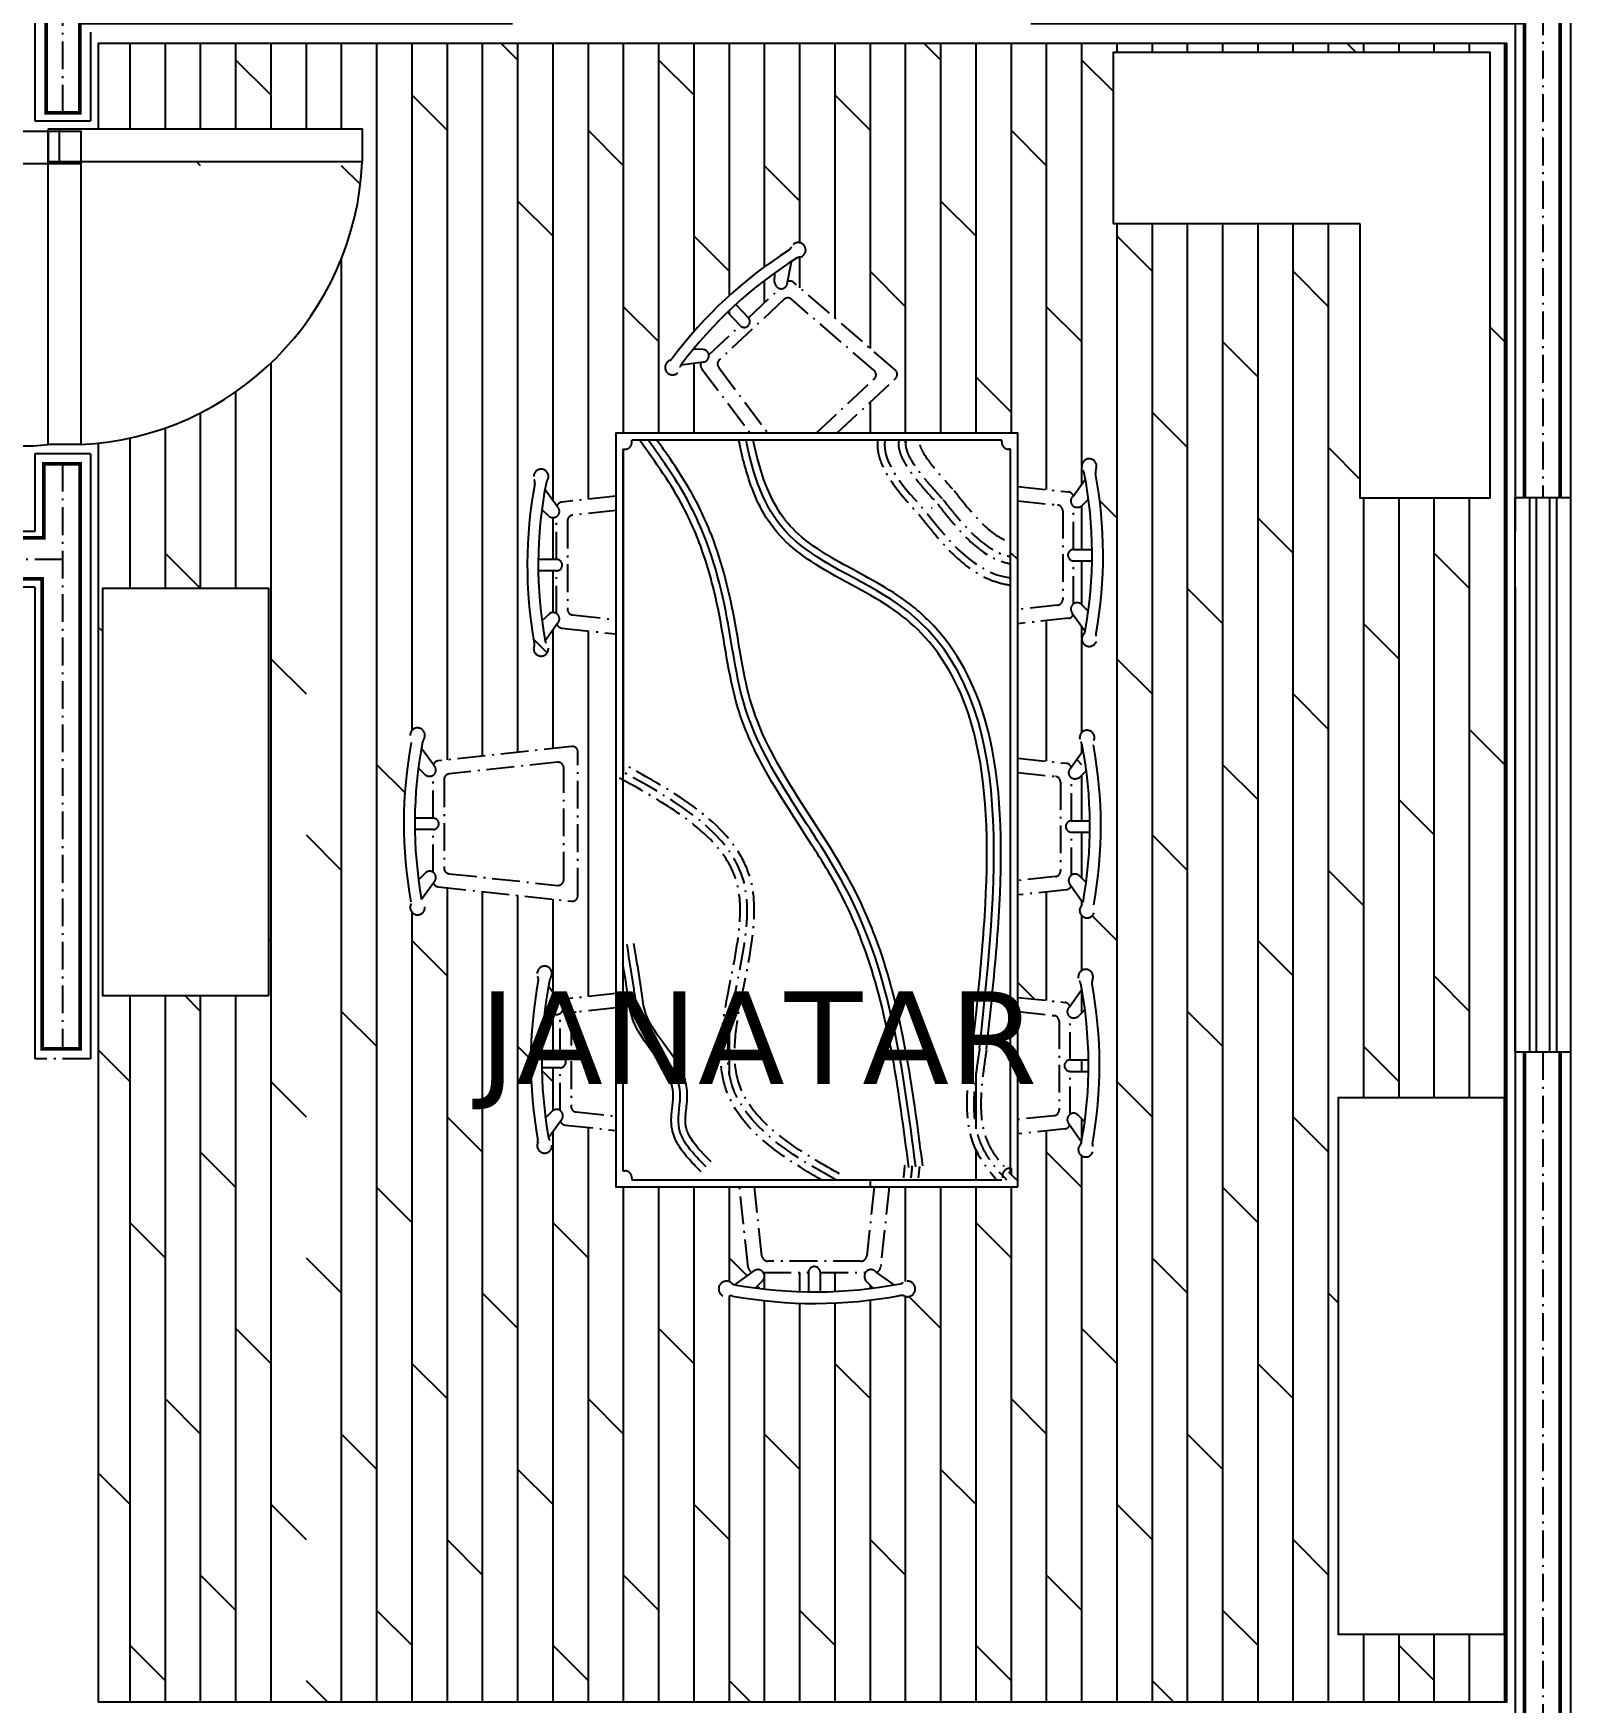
# Model space of a CAD drawing. Extents: x 542 to 1148, y 253 to 753.
# Drawn here: x 1032.5 to 1115.5, y 544.7 to 634.9 of the extents above; entities that cross this region are included whole.
import ezdxf

# ---------------------------------------------------------------- set-up
doc = ezdxf.new("R2010")
doc.units = 0
doc.header["$LTSCALE"] = 0.125
doc.linetypes.add('ACAD_ISO10W100', pattern=[18.5, 12, -3, 0.5, -3])
doc.layers.get('0').update_dxf_attribs({"linetype": 'CONTINUOUS'})
doc.layers.add('EJES', color=2, linetype='CONTINUOUS')
doc.styles.add('TIT3', font='verdana.ttf', dxfattribs={"height": 1})

msp = doc.modelspace()

# ---------------------------------------------------------------- linework, layer by layer
at = {"linetype": 'Continuous'}
for p, q in [((1115.54, 753), (1115.54, 431.609)), ((1112.54, 750), (1112.54, 608)), ((1032.54, 680), (1032.54, 630.203)), ((1035.54, 635), (1035.54, 630.203)), ((1037.69, 629.769), (1037.69, 634.398)), ((1039.595, 629.769), (1039.595, 634.398)), ((1041.5, 629.769), (1041.5, 634.398)), ((1043.405, 629.769), (1043.405, 634.398)), ((1045.31, 629.769), (1045.31, 634.398)), ((1047.215, 629.769), (1047.215, 634.398)), ((1049.12, 629.769), (1049.12, 634.398)), ((1051.025, 544.728), (1051.025, 634.398)), ((1052.93, 597.257), (1052.93, 634.398)), ((1054.835, 595.659), (1054.835, 634.398)), ((1056.74, 595.864), (1056.74, 634.398)), ((1058.646, 633.495), (1057.743, 634.398)), ((1058.645, 596.07), (1058.645, 634.398)), ((1060.55, 609.661), (1060.55, 634.398)), ((1062.455, 609.749), (1062.455, 634.398)), ((1064.36, 613.323), (1064.36, 634.398)), ((1066.265, 613.323), (1066.265, 634.398)), ((1068.17, 618.83), (1068.17, 634.398)), ((1070.075, 620.768), (1070.075, 634.398)), ((1071.98, 622.323), (1071.98, 634.398)), ((1073.885, 623.621), (1073.885, 634.398)), ((1075.79, 619.543), (1075.79, 634.398)), ((1077.695, 617.9), (1077.695, 634.398)), ((1079.6, 613.323), (1079.6, 634.398)), ((1081.506, 633.495), (1080.603, 634.398)), ((1081.505, 613.323), (1081.505, 634.398)), ((1083.41, 613.323), (1083.41, 634.398)), ((1085.315, 613.323), (1085.315, 634.398)), ((1087.22, 610.274), (1087.22, 634.398)), ((1089.125, 611.564), (1089.125, 634.398)), ((1091.03, 633.923), (1091.03, 634.398)), ((1092.935, 633.923), (1092.935, 634.398)), ((1094.84, 633.923), (1094.84, 634.398)), ((1096.745, 633.923), (1096.745, 634.398)), ((1098.65, 633.923), (1098.65, 634.398)), ((1100.555, 633.923), (1100.555, 634.398)), ((1102.46, 633.923), (1102.46, 634.398)), ((1103.938, 633.923), (1103.463, 634.398)), ((1104.365, 633.923), (1104.365, 634.398)), ((1106.27, 633.923), (1106.27, 634.398)), ((1108.175, 633.923), (1108.175, 634.398)), ((1110.08, 633.923), (1110.08, 634.398)), ((1111.985, 544.728), (1111.985, 634.398)), ((1045.311, 631.59), (1043.406, 633.495)), ((1068.171, 631.59), (1066.266, 633.495)), ((1090.832, 631.788), (1089.126, 633.495)), ((1112.099, 633.382), (1111.986, 633.495)), ((1054.836, 629.685), (1052.931, 631.59)), ((1077.696, 629.685), (1075.791, 631.59)), ((1033.88, 627.986), (1033.88, 629.769)), ((1064.361, 627.78), (1062.456, 629.685)), ((1087.221, 627.78), (1085.316, 629.685)), ((1041.501, 627.78), (1041.294, 627.986)), ((1050.132, 626.768), (1049.121, 627.78)), ((1073.886, 625.875), (1071.981, 627.78)), ((1060.551, 623.97), (1058.646, 625.875)), ((1083.411, 623.97), (1081.506, 625.875)), ((1091.03, 544.728), (1091.03, 624.635)), ((1092.935, 544.728), (1092.935, 624.635)), ((1094.84, 544.728), (1094.84, 624.635)), ((1096.745, 544.728), (1096.745, 624.635)), ((1098.65, 544.728), (1098.65, 624.635)), ((1100.555, 544.728), (1100.555, 624.635)), ((1102.46, 544.728), (1102.46, 624.635)), ((1070.076, 622.065), (1068.171, 623.97)), ((1092.936, 622.065), (1091.031, 623.97)), ((1049.12, 544.728), (1049.12, 622.788)), ((1073.885, 621.186), (1073.885, 622.841)), ((1079.601, 620.16), (1077.696, 622.065)), ((1102.461, 620.16), (1100.556, 622.065)), ((1071.98, 620.379), (1071.98, 621.581)), ((1066.266, 618.255), (1064.361, 620.16)), ((1089.126, 618.255), (1087.221, 620.16)), ((1070.075, 619.758), (1070.075, 619.957)), ((1098.651, 616.35), (1096.746, 618.255)), ((1111.986, 618.255), (1111.173, 619.068)), ((1068.17, 617.862), (1068.17, 617.912)), ((1045.31, 544.728), (1045.31, 617.128)), ((1068.17, 613.323), (1068.17, 617.099)), ((1043.405, 604.919), (1043.405, 615.567)), ((1085.316, 614.445), (1083.411, 616.35)), ((1077.695, 613.323), (1077.695, 615.009)), ((1041.5, 604.919), (1041.5, 614.425)), ((1094.841, 612.54), (1092.936, 614.445)), ((1037.69, 604.919), (1037.69, 613.061)), ((1039.595, 604.919), (1039.595, 613.606)), ((1079.6, 612.801), (1079.6, 612.942)), ((1032.54, 612.203), (1032.54, 608)), ((1035.54, 612.203), (1035.54, 579.5)), ((1064.36, 594.986), (1064.36, 612.452)), ((1079.623, 612.518), (1079.601, 612.54)), ((1104.176, 610.825), (1102.461, 612.54)), ((1089.125, 610.57), (1089.125, 611.501)), ((1089.153, 610.608), (1089.126, 610.635)), ((1112.099, 610.522), (1111.986, 610.635)), ((1089.125, 607.037), (1089.125, 609.399)), ((1091.031, 608.73), (1090.096, 609.665)), ((1104.365, 577.379), (1104.365, 609.806)), ((1106.27, 577.379), (1106.27, 609.806)), ((1108.175, 577.379), (1108.175, 609.806)), ((1110.08, 577.379), (1110.08, 609.806)), ((1113.31, 609.85), (1113.31, 579.85)), ((1113.675, 609.85), (1113.675, 579.85)), ((1114.405, 609.85), (1114.405, 579.85)), ((1114.77, 609.85), (1114.77, 579.85)), ((1060.55, 606.496), (1060.55, 608.764)), ((1100.556, 606.825), (1098.651, 608.73)), ((1032.54, 608), (985.54, 608)), ((1041.501, 604.92), (1039.596, 606.825)), ((1085.657, 606.484), (1085.316, 606.825)), ((1110.081, 604.92), (1108.176, 606.825)), ((1060.55, 603.627), (1060.55, 605.883)), ((1089.125, 604.041), (1089.125, 606.421)), ((1032.54, 605), (985.54, 605)), ((1032.54, 605), (1032.54, 579.5)), ((1064.361, 604.92), (1064.326, 604.954)), ((1096.746, 603.015), (1094.841, 604.92)), ((1112.54, 605), (1112.54, 454.5)), ((1087.22, 595.587), (1087.22, 603.185)), ((1106.271, 601.11), (1104.366, 603.015)), ((1036.189, 602.611), (1035.969, 602.832)), ((1060.223, 601.438), (1059.501, 602.159)), ((1060.55, 596.276), (1060.55, 602.698)), ((1062.455, 582.859), (1062.455, 602.63)), ((1089.125, 602.225), (1089.125, 602.87)), ((1089.125, 597.144), (1089.125, 602.162)), ((1047.216, 599.205), (1045.311, 601.11)), ((1092.936, 599.205), (1091.031, 601.11)), ((1102.461, 597.3), (1100.556, 599.205)), ((1111.986, 595.395), (1110.081, 597.3)), ((1089.126, 595.395), (1088.848, 595.673)), ((1089.125, 596.06), (1089.125, 596.532)), ((1052.536, 593.885), (1051.026, 595.395)), ((1089.125, 592.363), (1089.125, 594.84)), ((1098.651, 593.49), (1096.746, 595.395)), ((1108.176, 591.585), (1106.271, 593.49)), ((1049.121, 589.68), (1047.216, 591.585)), ((1089.125, 589.25), (1089.125, 591.747)), ((1094.841, 589.68), (1092.936, 591.585)), ((1104.366, 587.775), (1102.461, 589.68)), ((1054.835, 544.728), (1054.835, 588.743)), ((1056.74, 544.728), (1056.74, 588.538)), ((1087.22, 582.65), (1087.22, 588.523)), ((1058.645, 544.728), (1058.645, 588.332)), ((1060.55, 583.057), (1060.55, 588.127)), ((1089.125, 587.804), (1089.125, 588.03)), ((1112.099, 587.662), (1111.986, 587.775)), ((1052.93, 544.728), (1052.93, 587.411)), ((1089.125, 584.272), (1089.125, 587.233)), ((1091.031, 585.87), (1089.678, 587.223)), ((1045.311, 585.87), (1045.189, 585.991)), ((1054.836, 583.965), (1052.931, 585.87)), ((1100.556, 583.965), (1098.651, 585.87)), ((1110.081, 582.06), (1108.176, 583.965)), ((1086.559, 582.722), (1085.657, 583.624)), ((1089.125, 581.983), (1089.125, 583.233)), ((1037.69, 544.728), (1037.69, 582.919)), ((1039.595, 544.728), (1039.595, 582.919)), ((1041.501, 582.06), (1040.642, 582.919)), ((1041.5, 544.728), (1041.5, 582.919)), ((1043.405, 544.728), (1043.405, 582.919)), ((1051.026, 580.155), (1049.121, 582.06)), ((1060.55, 579.627), (1060.55, 581.936)), ((1096.746, 580.155), (1094.841, 582.06)), ((1070.075, 578.67), (1070.075, 581.169)), ((1037.691, 578.25), (1035.969, 579.972)), ((1059.342, 579.459), (1058.646, 580.155)), ((1089.125, 578.818), (1089.125, 579.434)), ((1106.271, 578.25), (1104.366, 580.155)), ((1060.551, 578.25), (1059.941, 578.86)), ((1060.55, 576.698), (1060.55, 579.013)), ((1083.41, 575.707), (1083.41, 578.746)), ((1047.216, 576.345), (1045.311, 578.25)), ((1083.411, 578.25), (1083.359, 578.302)), ((1092.936, 576.345), (1091.031, 578.25)), ((1056.741, 574.44), (1054.836, 576.345)), ((1089.125, 575.074), (1089.125, 576.25)), ((1102.461, 574.44), (1100.556, 576.345)), ((1060.55, 544.728), (1060.55, 575.563)), ((1062.455, 544.728), (1062.455, 575.781)), ((1087.22, 544.728), (1087.22, 575.602)), ((1043.406, 572.535), (1041.501, 574.44)), ((1083.41, 572.948), (1083.41, 574.539)), ((1089.126, 572.535), (1087.221, 574.44)), ((1089.125, 544.728), (1089.125, 574.248)), ((1085.315, 573.235), (1085.315, 573.571)), ((1052.931, 570.63), (1051.026, 572.535)), ((1064.36, 544.728), (1064.36, 572.567)), ((1066.266, 572.535), (1066.234, 572.567)), ((1066.265, 544.728), (1066.265, 572.567)), ((1068.17, 544.728), (1068.17, 572.567)), ((1070.075, 567.442), (1070.075, 572.567)), ((1075.79, 572.948), (1075.79, 572.973)), ((1077.695, 572.567), (1077.695, 572.948)), ((1079.6, 567.461), (1079.6, 572.567)), ((1081.505, 544.728), (1081.505, 572.567)), ((1083.41, 544.728), (1083.41, 572.567)), ((1085.315, 544.728), (1085.315, 572.567)), ((1098.651, 570.63), (1096.746, 572.535)), ((1111.986, 572.535), (1111.972, 572.549)), ((1039.596, 568.725), (1037.691, 570.63)), ((1062.456, 568.725), (1060.551, 570.63)), ((1085.316, 568.725), (1083.411, 570.63)), ((1049.121, 566.82), (1047.216, 568.725)), ((1071.035, 567.766), (1070.076, 568.725)), ((1094.841, 566.82), (1092.936, 568.725)), ((1071.98, 567.045), (1071.98, 567.938)), ((1073.885, 566.906), (1073.885, 567.938)), ((1075.79, 566.917), (1075.79, 567.938)), ((1058.646, 564.915), (1056.741, 566.82)), ((1071.726, 567.075), (1071.593, 567.208)), ((1077.695, 567.078), (1077.695, 567.238)), ((1102.972, 566.309), (1102.461, 566.82)), ((1070.075, 544.728), (1070.075, 566.664)), ((1071.98, 544.728), (1071.98, 566.416)), ((1073.885, 544.728), (1073.885, 566.281)), ((1075.79, 544.728), (1075.79, 566.292)), ((1077.695, 544.728), (1077.695, 566.449)), ((1079.6, 544.728), (1079.6, 566.645)), ((1081.506, 564.915), (1079.78, 566.64)), ((1045.311, 563.01), (1043.406, 564.915)), ((1068.171, 563.01), (1066.266, 564.915)), ((1091.031, 563.01), (1089.126, 564.915)), ((1112.099, 564.802), (1111.986, 564.915)), ((1054.836, 561.105), (1052.931, 563.01)), ((1077.696, 561.105), (1075.791, 563.01)), ((1100.556, 561.105), (1098.651, 563.01)), ((1041.501, 559.2), (1039.596, 561.105)), ((1064.361, 559.2), (1062.456, 561.105)), ((1087.221, 559.2), (1085.316, 561.105)), ((1051.026, 557.295), (1049.121, 559.2)), ((1073.886, 557.295), (1071.981, 559.2)), ((1096.746, 557.295), (1094.841, 559.2)), ((1037.691, 555.39), (1035.969, 557.112)), ((1060.551, 555.39), (1058.646, 557.295)), ((1083.411, 555.39), (1081.506, 557.295)), ((1047.216, 553.485), (1045.311, 555.39)), ((1070.076, 553.485), (1068.171, 555.39)), ((1092.936, 553.485), (1091.031, 555.39)), ((1056.741, 551.58), (1054.836, 553.485)), ((1079.601, 551.58), (1077.696, 553.485)), ((1102.461, 551.58), (1100.556, 553.485)), ((1043.406, 549.675), (1041.501, 551.58)), ((1066.266, 549.675), (1064.361, 551.58)), ((1089.126, 549.675), (1087.221, 551.58)), ((1052.931, 547.77), (1051.026, 549.675)), ((1075.791, 547.77), (1073.886, 549.675)), ((1098.651, 547.77), (1096.746, 549.675)), ((1111.986, 549.675), (1111.972, 549.689)), ((1104.365, 544.728), (1104.365, 548.379)), ((1106.27, 544.728), (1106.27, 548.379)), ((1108.175, 544.728), (1108.175, 548.379)), ((1110.08, 544.728), (1110.08, 548.379)), ((1039.596, 545.865), (1037.691, 547.77)), ((1062.456, 545.865), (1060.551, 547.77)), ((1085.316, 545.865), (1083.411, 547.77)), ((1108.176, 545.865), (1106.271, 547.77)), ((1048.353, 544.728), (1047.216, 545.865)), ((1071.213, 544.728), (1070.076, 545.865)), ((1094.072, 544.728), (1092.936, 545.865))]:
    msp.add_line(p, q, dxfattribs=at)
at = {"linetype": 'ACAD_ISO10W100'}
for p, q in [((1114.04, 751.5), (1114.04, 609.85)), ((1034.04, 681.5), (1034.04, 630.64)), ((1072.518, 621.466), (1072.531, 621.977)), ((1073.212, 621.491), (1073.432, 622.588)), ((1071.102, 619.558), (1072.794, 621.139)), ((1071.102, 619.558), (1070.425, 620.283)), ((1068.962, 617.558), (1070.654, 619.139)), ((1070.654, 619.139), (1069.977, 619.863)), ((1068.641, 617.842), (1068.13, 617.864)), ((1068.67, 617.165), (1067.46, 617.006)), ((1034.04, 611.666), (1034.04, 580.031)), ((1060.768, 609.358), (1060.117, 610.267)), ((1088.652, 609.909), (1089.306, 610.822)), ((1088.681, 607.037), (1088.681, 609.362)), ((1089.109, 609.383), (1089.475, 609.742)), ((1060.312, 608.833), (1059.948, 609.192)), ((1060.739, 606.496), (1060.739, 608.812)), ((1034.04, 606.5), (979.753, 606.5)), ((1034.04, 606.5), (979.753, 606.5)), ((1060.739, 606.496), (1059.747, 606.496)), ((1088.681, 607.037), (1089.676, 607.037)), ((1060.739, 605.883), (1059.748, 605.883)), ((1060.739, 603.567), (1060.739, 605.883)), ((1088.681, 606.421), (1089.676, 606.421)), ((1088.681, 604.097), (1088.681, 606.421)), ((1089.109, 604.056), (1089.475, 603.697)), ((1060.312, 603.526), (1059.948, 603.168)), ((1060.827, 603.085), (1060.117, 602.093)), ((1088.592, 603.614), (1089.306, 602.618)), ((1054.094, 595.369), (1053.443, 596.278)), ((1088.534, 595.235), (1089.187, 596.147)), ((1053.638, 594.845), (1053.274, 595.203)), ((1054.066, 592.508), (1054.066, 594.824)), ((1088.991, 594.708), (1089.357, 595.068)), ((1088.562, 592.363), (1088.562, 594.687)), ((1054.066, 592.508), (1053.074, 592.508)), ((1088.562, 592.363), (1089.558, 592.363)), ((1054.066, 591.894), (1053.074, 591.894)), ((1054.066, 589.578), (1054.066, 591.894)), ((1088.562, 589.422), (1088.562, 591.747)), ((1088.562, 591.747), (1089.557, 591.747)), ((1053.638, 589.538), (1053.274, 589.18)), ((1088.991, 589.382), (1089.357, 589.022)), ((1054.154, 589.097), (1053.443, 588.105)), ((1088.474, 588.939), (1089.187, 587.943)), ((1060.958, 582.488), (1060.307, 583.397)), ((1088.461, 582.306), (1089.115, 583.218)), ((1060.502, 581.964), (1060.138, 582.322)), ((1088.919, 581.78), (1089.284, 582.139)), ((1060.93, 579.627), (1060.93, 581.943)), ((1088.49, 579.434), (1088.49, 581.758)), ((1035.54, 579.5), (1032.54, 579.5)), ((1060.93, 579.627), (1059.937, 579.627)), ((1088.49, 579.434), (1089.485, 579.434)), ((1114.04, 579.85), (1114.04, 522.457)), ((1060.93, 579.013), (1059.938, 579.013)), ((1060.93, 576.697), (1060.93, 579.013)), ((1088.49, 576.494), (1088.49, 578.818)), ((1088.49, 578.818), (1089.485, 578.818)), ((1060.502, 576.657), (1060.138, 576.299)), ((1061.018, 576.216), (1060.307, 575.223)), ((1088.401, 576.011), (1089.115, 575.015)), ((1088.919, 576.453), (1089.284, 576.094)), ((1071.404, 568.03), (1070.361, 567.283)), ((1071.911, 567.938), (1074.346, 567.938)), ((1074.346, 567.938), (1074.346, 566.895)), ((1074.991, 567.938), (1074.991, 566.894)), ((1074.991, 567.938), (1077.427, 567.938)), ((1078, 567.968), (1078.956, 567.283)), ((1071.868, 567.488), (1071.491, 567.105)), ((1077.449, 567.488), (1077.825, 567.105))]:
    msp.add_line(p, q, dxfattribs=at)
at = {"linetype": 'Continuous', "const_width": 0.2}
for points in [[(1115.184, 361.309), (1115.184, 350.291), (912.798, 350.291), (912.798, 752.51), (1114.971, 752.51), (1114.971, 609.892)], [(1058.362, 635.5), (1034.972, 635.5), (1034.972, 630.64), (1033.152, 630.64), (1033.152, 680.331), (1022.295, 680.331)], [(1113.05, 609.85), (1113.05, 635.5), (1086.362, 635.5)], [(985.54, 605.441), (1032.937, 605.441), (1032.937, 580.031), (1034.981, 580.031), (1034.981, 611.666), (1033.023, 611.666), (1033.023, 607.658), (984.948, 607.658), (984.948, 611.069), (983.074, 611.069), (983.074, 607.573), (979.753, 607.573), (979.753, 605.526), (985.54, 605.526)], [(1114.971, 609.892), (1114.971, 609.85)], [(1113.05, 522.457), (1113.05, 579.85)], [(1114.971, 579.85), (1114.971, 522.457)]]:
    msp.add_lwpolyline(points, dxfattribs=at)
at = {"linetype": 'Continuous'}
for points in [[(1035.969, 612.779), (1035.969, 544.728), (1112.099, 544.728), (1112.099, 634.398), (1035.969, 634.398), (1035.969, 629.769)], [(1104.176, 624.635), (1090.832, 624.635), (1090.832, 633.923), (1111.173, 633.923), (1111.173, 624.635)], [(1104.176, 633.923), (1111.173, 633.923), (1111.173, 609.806), (1104.176, 609.806), (1104.176, 624.635)], [(1032.54, 630.203), (1035.54, 630.203)], [(1084.796, 612.942), (1064.806, 612.942)], [(1035.54, 612.203), (1032.54, 612.203)], [(1064.326, 612.452), (1064.326, 573.438)], [(1085.276, 573.438), (1085.276, 612.452)], [(1064.806, 572.948), (1084.796, 572.948)]]:
    msp.add_lwpolyline(points, dxfattribs=at)
for points in [[(1035.033, 627.877), (1018.08, 627.877), (1018.08, 629.659), (1035.033, 629.659)], [(1033.251, 612.705), (1033.251, 629.659), (1035.033, 629.659), (1035.033, 612.705)], [(1050.233, 627.986), (1033.279, 627.986), (1033.279, 629.769), (1050.233, 629.769)], [(1085.657, 572.567), (1085.657, 613.323), (1063.946, 613.323), (1063.946, 572.567)], [(1115.54, 579.85), (1112.54, 579.85), (1112.54, 609.85), (1115.54, 609.85)], [(1045.189, 582.919), (1045.189, 604.919), (1036.189, 604.919), (1036.189, 582.919)], [(1111.972, 548.379), (1111.972, 577.379), (1102.972, 577.379), (1102.972, 548.379)]]:
    msp.add_lwpolyline(points, close=True, dxfattribs=at)
at = {"linetype": 'ACAD_ISO10W100'}
for points in [[(1075.892, 613.323), (1079.055, 616.279, 0.446061), (1079.045, 616.736), (1073.552, 621.473)], [(1074.768, 613.323), (1077.907, 616.256, 0.446061), (1077.897, 616.713), (1073.437, 620.56, 0.383067), (1073.027, 620.552), (1069.533, 617.286, 0.383067), (1069.497, 616.878), (1072.166, 613.323)], [(1064.326, 612.452), (1064.425, 612.452, 0.414214), (1064.806, 612.833), (1064.806, 612.942)], [(1085.276, 612.452), (1085.177, 612.452, -0.414214), (1084.796, 612.833), (1084.796, 612.942)], [(1085.657, 609.669), (1087.815, 609.436, -0.383067), (1088.09, 609.129), (1088.09, 604.33, -0.383067), (1087.815, 604.023), (1085.657, 603.79)], [(1063.946, 609.139), (1061.601, 608.886, 0.383067), (1061.327, 608.581), (1061.327, 603.798, 0.383067), (1061.601, 603.493), (1063.946, 603.24)], [(1054.34, 588.797), (1061.551, 588.019, 0.446061), (1061.891, 588.324), (1061.891, 596.079, 0.446061), (1061.551, 596.384), (1054.34, 595.605)], [(1085.657, 594.981), (1087.697, 594.761, -0.383067), (1087.972, 594.455), (1087.972, 589.655, -0.383067), (1087.697, 589.349), (1085.657, 589.128)], [(1063.946, 582.249), (1061.791, 582.016, 0.383067), (1061.518, 581.711), (1061.518, 576.929, 0.383067), (1061.791, 576.624), (1063.946, 576.391)], [(1085.657, 582.045), (1087.625, 581.832, -0.383067), (1087.9, 581.526), (1087.9, 576.726, -0.383067), (1087.625, 576.42), (1085.657, 576.208)], [(1064.326, 573.438), (1064.425, 573.438, -0.414214), (1064.806, 573.057), (1064.806, 572.948)], [(1085.332, 573.571), (1085.229, 573.571, 0.414214), (1084.829, 573.171), (1084.829, 573.056)], [(1077.906, 572.567), (1077.504, 568.844, -0.383067), (1077.183, 568.556), (1072.154, 568.556, -0.383067), (1071.833, 568.844), (1071.432, 572.567)]]:
    msp.add_lwpolyline(points, format="xyb", dxfattribs=at)
for points in [[(1068.578, 616.824), (1071.207, 613.323)], [(1085.657, 610.443), (1088.406, 610.146)], [(1063.946, 609.91), (1061.013, 609.594)], [(1088.406, 603.313), (1085.657, 603.016)], [(1061.013, 602.785), (1063.946, 602.469)], [(1085.657, 595.755), (1088.287, 595.471)], [(1088.287, 588.638), (1085.657, 588.354)], [(1063.946, 583.02), (1061.203, 582.724)], [(1085.657, 582.819), (1088.215, 582.543)], [(1061.203, 575.916), (1063.946, 575.62)], [(1088.215, 575.709), (1085.657, 575.433)], [(1071.089, 568.226), (1070.62, 572.567)], [(1078.717, 572.567), (1078.249, 568.226)]]:
    msp.add_lwpolyline(points, dxfattribs=at)
msp.add_lwpolyline([(1054.654, 594.592), (1054.654, 589.81, 0.383067), (1054.928, 589.505), (1060.784, 588.873, 0.446061), (1061.124, 589.178), (1061.124, 595.224, 0.446061), (1060.784, 595.529), (1054.928, 594.897, 0.383067)], format="xyb", close=True, dxfattribs=at)
at = {"linetype": 'Continuous'}
for centre, radius, start, end in [((1031.822, 626.448), 13.817, 174.06414, 275.93586), ((1034.245, 628.689), 16.003, 272.82396, 357.48542), ((1085.993, 603.217), 23.694, 122.44078, 143.37349), ((1085.993, 603.217), 23.1, 122.1243, 143.34799), ((1066.493, 606.757), 23.185, 349.71696, 10.94065), ((1066.493, 606.757), 23.781, 349.69146, 10.62417), ((1082.846, 606.217), 23.694, 169.37583, 190.30854), ((1082.846, 606.217), 23.1, 169.05935, 190.28304), ((1076.172, 592.228), 23.694, 169.37583, 190.30854), ((1076.172, 592.228), 23.1, 169.05935, 190.28304), ((1066.375, 592.082), 23.185, 349.71696, 10.94065), ((1066.375, 592.082), 23.781, 349.69146, 10.62417), ((1083.036, 579.347), 23.694, 169.37583, 190.30854), ((1083.036, 579.347), 23.1, 169.05935, 190.28304), ((1066.302, 579.153), 23.185, 349.71696, 10.94065), ((1066.302, 579.153), 23.781, 349.69146, 10.62417), ((1074.697, 591.185), 24.292, 259.71696, 280.94065), ((1074.697, 591.185), 24.917, 259.69146, 280.62417)]:
    msp.add_arc(centre, radius, start, end, dxfattribs=at)
at = {"linetype": 'ACAD_ISO10W100'}
for centre, radius, start, end in [((1073.07, 623.548), 0.396, 302.44078, 336.55728), ((1073.8, 623.231), 0.4, 278.65875, 156.55728), ((1073.92, 622.444), 0.396, 98.65875, 122.1243), ((1072.933, 621.536), 0.42, 189.6369, 250.80662), ((1072.872, 621.471), 0.34, 256.72983, 3.43916), ((1073.352, 621.241), 0.307, 49.22411, 116.03686), ((1070.878, 619.349), 0.307, 223.06495, 43.06495), ((1066.659, 617.589), 0.396, 302.73302, 323.37349), ((1068.636, 617.513), 0.33, 7.86666, 89.09649), ((1068.626, 617.502), 0.34, 277.45239, 9.40007), ((1067.002, 616.877), 0.4, 102.72614, 6.61949), ((1067.778, 616.77), 0.396, 143.34799, 162.02985), ((1068.824, 617.008), 0.307, 152.68856, 216.9058), ((1089.525, 611.533), 0.401, 336.50767, 214.4062), ((1059.898, 610.975), 0.4, 325.5938, 203.49233), ((1088.866, 611.082), 0.398, 10.94065, 34.4062), ((1090.257, 611.214), 0.398, 156.50767, 190.62417), ((1059.168, 610.658), 0.396, 349.37583, 23.49233), ((1060.554, 610.526), 0.396, 145.5938, 169.05935), ((1088.373, 609.84), 0.308, 17.02809, 83.84084), ((1060.551, 609.096), 0.34, 303.66488, 50.37421), ((1061.046, 609.289), 0.307, 96.15916, 162.97191), ((1088.87, 609.646), 0.342, 129.62579, 236.33512), ((1088.877, 609.735), 0.422, 242.25833, 303.42805), ((1060.544, 609.184), 0.42, 236.57195, 297.74167), ((1060.739, 606.19), 0.307, 270, 90), ((1088.681, 606.729), 0.308, 90, 270), ((1088.87, 603.813), 0.342, 123.66488, 215.61256), ((1088.871, 603.827), 0.331, 43.96846, 125.19829), ((1060.549, 603.297), 0.33, 54.80171, 136.03154), ((1060.551, 603.284), 0.34, 324.38744, 56.33512), ((1061.046, 603.09), 0.307, 199.62361, 263.84084), ((1088.373, 603.619), 0.308, 276.15916, 340.37639), ((1059.898, 601.67), 0.4, 149.66119, 53.55454), ((1060.506, 602.164), 0.396, 190.28304, 208.9649), ((1089.525, 602.193), 0.401, 126.44546, 30.33881), ((1088.914, 602.689), 0.398, 331.0351, 349.71696), ((1090.282, 602.43), 0.398, 169.69146, 190.33193), ((1059.144, 601.906), 0.396, 349.66807, 10.30854), ((1053.224, 596.987), 0.4, 325.5938, 203.49233), ((1053.881, 596.537), 0.396, 145.5938, 169.05935), ((1089.407, 596.858), 0.401, 336.50767, 214.4062), ((1088.748, 596.407), 0.398, 10.94065, 34.4062), ((1053.87, 595.196), 0.42, 236.57195, 297.74167), ((1053.877, 595.107), 0.34, 303.66488, 50.37421), ((1054.373, 595.3), 0.307, 96.15916, 162.97191), ((1088.254, 595.165), 0.308, 17.02809, 83.84084), ((1088.752, 594.971), 0.342, 129.62579, 236.33512), ((1088.759, 595.06), 0.422, 242.25833, 303.42805), ((1054.066, 592.201), 0.307, 270, 90), ((1088.562, 592.055), 0.308, 90, 270), ((1053.876, 589.309), 0.33, 54.80171, 136.03154), ((1053.877, 589.295), 0.34, 324.38744, 56.33512), ((1088.752, 589.138), 0.342, 123.66488, 215.61256), ((1088.753, 589.152), 0.331, 43.96846, 125.19829), ((1054.373, 589.102), 0.307, 199.62361, 263.84084), ((1088.254, 588.944), 0.308, 276.15916, 340.37639), ((1053.224, 587.682), 0.4, 149.66119, 53.55454), ((1089.407, 587.519), 0.401, 126.44546, 30.33881), ((1060.088, 584.106), 0.4, 325.5938, 203.49233), ((1059.358, 583.788), 0.396, 349.37583, 23.49233), ((1089.334, 583.929), 0.401, 336.50767, 214.4062), ((1060.745, 583.656), 0.396, 145.5938, 169.05935), ((1088.675, 583.478), 0.398, 10.94065, 34.4062), ((1090.067, 583.611), 0.398, 156.50767, 190.62417), ((1060.741, 582.226), 0.34, 303.66488, 50.37421), ((1061.236, 582.419), 0.307, 96.15916, 162.97191), ((1088.182, 582.237), 0.308, 17.02809, 83.84084), ((1088.679, 582.043), 0.342, 129.62579, 236.33512), ((1060.734, 582.315), 0.42, 236.57195, 297.74167), ((1088.686, 582.132), 0.422, 242.25833, 303.42805), ((1060.93, 579.32), 0.307, 270, 90), ((1088.49, 579.126), 0.308, 90, 270), ((1060.739, 576.428), 0.33, 54.80171, 136.03154), ((1060.741, 576.414), 0.34, 324.38744, 56.33512), ((1061.236, 576.221), 0.307, 199.62361, 263.84084), ((1088.182, 576.016), 0.308, 276.15916, 340.37639), ((1088.679, 576.209), 0.342, 123.66488, 215.61256), ((1088.68, 576.223), 0.331, 43.96846, 125.19829), ((1060.088, 574.801), 0.4, 149.66119, 53.55454), ((1059.334, 575.036), 0.396, 349.66807, 10.30854), ((1060.697, 575.294), 0.396, 190.28304, 208.9649), ((1089.334, 574.59), 0.401, 126.44546, 30.33881), ((1088.723, 575.086), 0.398, 331.0351, 349.71696), ((1090.091, 574.827), 0.398, 169.69146, 190.33193), ((1071.409, 568.26), 0.323, 186.15916, 250.37639), ((1071.613, 567.739), 0.358, 33.66488, 125.61256), ((1071.627, 567.738), 0.347, 313.96846, 35.19829), ((1074.669, 567.938), 0.323, 0, 180), ((1077.818, 567.732), 0.442, 152.25833, 213.42805), ((1077.725, 567.739), 0.358, 39.62579, 146.33512), ((1077.928, 568.26), 0.323, 287.02809, 353.84084), ((1069.916, 567.053), 0.42, 36.44546, 300.33881), ((1070.435, 567.693), 0.417, 241.0351, 259.71696), ((1079.228, 567.743), 0.417, 280.94065, 304.4062), ((1079.701, 567.053), 0.42, 246.50767, 124.4062), ((1070.164, 566.26), 0.417, 79.69146, 100.33193), ((1079.368, 566.286), 0.417, 66.50767, 100.62417)]:
    msp.add_arc(centre, radius, start, end, dxfattribs=at)
at = {"linetype": 'ACAD_ISO10W100', "extrusion": (0, 0, -1)}
msp.add_arc((-1080.725, 609.032), 0.381, 137.89244, 141.58218, dxfattribs=at)
at = {"linetype": 'Continuous'}
for points, knots in [([(1079.772, 573.612), (1079.671, 574.395), (1079.569, 575.178), (1079.248, 577.517), (1079.011, 579.063), (1078.334, 582.419), (1077.861, 584.214), (1076.866, 586.824), (1076.478, 587.693), (1075.579, 589.387), (1075.069, 590.218), (1073.483, 592.703), (1072.347, 594.351), (1071.113, 596.86), (1070.796, 597.623), (1070.31, 599.207), (1070.141, 600.016), (1069.813, 601.837), (1069.666, 602.848), (1069.26, 604.828), (1069.006, 605.804), (1068.384, 607.632), (1068.025, 608.489), (1066.933, 610.568), (1066.087, 611.751), (1065.22, 612.942)], [0, 0, 0, 0, 1.21938, 1.21938, 3.658139, 3.658139, 6.619777, 6.619777, 8.155466, 8.155466, 9.691156, 9.691156, 12.762534, 12.762534, 14.048495, 14.048495, 15.334456, 15.334456, 16.931259, 16.931259, 18.528063, 18.528063, 20.020464, 20.020464, 22.33185, 22.33185, 22.33185, 22.33185]), ([(1080.15, 573.661), (1079.479, 578.838), (1078.314, 587.83), (1070.811, 596.302), (1070.017, 603.984), (1068.463, 609.036), (1066.493, 611.837), (1065.691, 612.942)], [0, 0, 0, 0, 8.055071, 13.989285, 16.809865, 20.046492, 22.187091, 22.187091, 22.187091, 22.187091]), ([(1080.528, 573.71), (1080.426, 574.493), (1080.325, 575.277), (1080.002, 577.626), (1079.763, 579.187), (1079.088, 582.534), (1078.625, 584.311), (1077.647, 586.931), (1077.26, 587.819), (1075.918, 590.416), (1074.791, 592.036), (1072.731, 595.292), (1071.8, 596.925), (1070.823, 600.151), (1070.629, 601.743), (1070.039, 604.953), (1069.62, 606.552), (1068.663, 608.917), (1068.252, 609.742), (1067.313, 611.313), (1066.792, 612.065), (1066.228, 612.85), (1066.195, 612.896), (1066.161, 612.942)], [0, 0, 0, 0, 1.218682, 1.218682, 3.656047, 3.656047, 6.52101, 6.52101, 8.031712, 8.031712, 11.053116, 11.053116, 14.07452, 14.07452, 16.595064, 16.595064, 19.115609, 19.115609, 20.5348, 20.5348, 21.953991, 21.953991, 22.043298, 22.043298, 22.043298, 22.043298]), ([(1083.221, 580.117), (1083.315, 580.991), (1083.408, 581.863), (1083.671, 584.467), (1083.825, 586.185), (1084.089, 591.194), (1084.001, 594.339), (1082.806, 599.069), (1081.963, 600.845), (1080.162, 602.825), (1079.611, 603.315), (1077.736, 604.638), (1076.141, 605.341), (1074.152, 606.6), (1073.611, 606.994), (1072.716, 607.85), (1072.355, 608.302), (1071.752, 609.276), (1071.505, 609.799), (1070.989, 611.167), (1070.768, 612.043), (1070.591, 612.942)], [0, 0, 0, 0, 1.150829, 1.150829, 3.452486, 3.452486, 8.055801, 8.055801, 11.517781, 11.517781, 12.79796, 12.79796, 15.358319, 15.358319, 16.386017, 16.386017, 17.286022, 17.286022, 18.186027, 18.186027, 19.53565, 19.53565, 19.53565, 19.53565]), ([(1083.6, 580.077), (1084.641, 589.808), (1085.991, 602.428), (1072.673, 607.02), (1071.357, 611.062), (1070.98, 612.942)], [0, 0, 0, 0, 12.825299, 16.631277, 19.498273, 19.498273, 19.498273, 19.498273]), ([(1083.979, 580.036), (1084.072, 580.91), (1084.166, 581.784), (1084.43, 584.397), (1084.585, 586.127), (1084.852, 591.193), (1084.769, 594.407), (1083.522, 599.348), (1082.625, 601.249), (1080.671, 603.397), (1080.057, 603.94), (1078.251, 605.196), (1076.968, 605.806), (1075.142, 606.859), (1074.523, 607.257), (1073.542, 608.083), (1073.163, 608.498), (1072.526, 609.44), (1072.264, 609.962), (1071.756, 611.27), (1071.544, 612.087), (1071.37, 612.942)], [0, 0, 0, 0, 1.150966, 1.150966, 3.452897, 3.452897, 8.05676, 8.05676, 11.518681, 11.518681, 12.838898, 12.838898, 14.945901, 14.945901, 16.13134, 16.13134, 17.13194, 17.13194, 18.132541, 18.132541, 19.459681, 19.459681, 19.459681, 19.459681]), ([(1069.084, 573.93), (1068.872, 574.142), (1068.665, 574.35), (1068.254, 574.809), (1068.061, 575.059), (1067.81, 575.521), (1067.737, 575.729), (1067.686, 576.167), (1067.707, 576.431), (1067.771, 577.008), (1067.813, 577.319), (1067.789, 577.97), (1067.715, 578.286), (1067.491, 578.869), (1067.342, 579.141), (1066.764, 580.049), (1066.254, 580.632), (1065.769, 581.438), (1065.659, 581.656), (1065.463, 582.192), (1065.407, 582.545), (1065.309, 583.245), (1065.262, 583.573), (1065.164, 584.217), (1065.113, 584.538), (1065.015, 585.15), (1064.967, 585.441), (1064.919, 585.732)], [0, 0, 0, 0, 0.433155, 0.433155, 0.960254, 0.960254, 1.413369, 1.413369, 1.866483, 1.866483, 2.319597, 2.319597, 2.772711, 2.772711, 3.225826, 3.225826, 4.354613, 4.354613, 4.772292, 4.772292, 5.379156, 5.379156, 5.889249, 5.889249, 6.399342, 6.399342, 6.865294, 6.865294, 6.865294, 6.865294]), ([(1068.544, 573.392), (1068.333, 573.604), (1068.117, 573.82), (1067.689, 574.298), (1067.478, 574.562), (1067.158, 575.108), (1067.04, 575.386), (1066.939, 575.903), (1066.932, 576.124), (1066.951, 576.544), (1066.976, 576.746), (1067.028, 577.207), (1067.051, 577.456), (1067.024, 577.884), (1066.973, 578.092), (1066.719, 578.756), (1066.396, 579.215), (1065.685, 580.173), (1065.298, 580.671), (1064.904, 581.483), (1064.81, 581.745), (1064.681, 582.262), (1064.642, 582.518), (1064.556, 583.122), (1064.508, 583.466), (1064.414, 584.087), (1064.37, 584.36), (1064.326, 584.633)], [0, 0, 0, 0, 0.431911, 0.431911, 0.910329, 0.910329, 1.333712, 1.333712, 1.634976, 1.634976, 1.93624, 1.93624, 2.353832, 2.353832, 2.771425, 2.771425, 3.675604, 3.675604, 4.579783, 4.579783, 4.965412, 4.965412, 5.351042, 5.351042, 5.906631, 5.906631, 6.344215, 6.344215, 6.344215, 6.344215])]:
    msp.add_open_spline(points, degree=3, knots=knots, dxfattribs=at)
at = {"linetype": 'ACAD_ISO10W100'}
for points, knots in [([(1078.086, 612.942), (1078.064, 612.731), (1078.074, 612.519), (1078.172, 611.958), (1078.307, 611.616), (1078.83, 610.64), (1079.338, 610.02), (1080.062, 609.198), (1080.249, 608.991), (1080.434, 608.786)], [12.726385, 12.726385, 12.726385, 12.726385, 13.050577, 13.050577, 13.603976, 13.603976, 14.664083, 14.664083, 15.02185, 15.02185, 15.02185, 15.02185]), ([(1078.469, 612.942), (1078.31, 611.704), (1079.518, 610.368), (1080.725, 609.032), (1082.005, 607.418), (1083.292, 605.795), (1085.265, 605.491), (1085.276, 605.49)], [12.700866, 12.700866, 12.700866, 12.700866, 15.027132, 15.027132, 15.027132, 18.039929, 18.056664, 18.056664, 18.056664, 18.056664]), ([(1079.241, 612.942), (1079.218, 612.847), (1079.211, 612.755), (1079.229, 612.492), (1079.275, 612.304), (1079.453, 611.879), (1079.585, 611.644), (1079.92, 611.147), (1080.121, 610.886), (1080.634, 610.27), (1080.959, 609.909), (1081.29, 609.543)], [12.589867, 12.589867, 12.589867, 12.589867, 12.911208, 12.911208, 13.403551, 13.403551, 13.895894, 13.895894, 14.388236, 14.388236, 15.027132, 15.027132, 15.027132, 15.027132]), ([(1079.64, 612.942), (1079.599, 612.839), (1079.59, 612.772), (1079.61, 612.542), (1079.652, 612.373), (1079.84, 611.963), (1079.984, 611.722), (1080.355, 611.202), (1080.58, 610.924), (1081.061, 610.365), (1081.314, 610.084), (1081.573, 609.798)], [12.436071, 12.436071, 12.436071, 12.436071, 12.934782, 12.934782, 13.465879, 13.465879, 13.996976, 13.996976, 14.528073, 14.528073, 15.027132, 15.027132, 15.027132, 15.027132]), ([(1080.365, 612.691), (1080.373, 612.654), (1080.391, 612.594), (1080.462, 612.434), (1080.516, 612.329), (1080.752, 611.939), (1081.011, 611.597), (1081.573, 610.935), (1081.85, 610.628), (1082.138, 610.309)], [13.117055, 13.117055, 13.117055, 13.117055, 13.431195, 13.431195, 13.745336, 13.745336, 14.470605, 14.470605, 15.027132, 15.027132, 15.027132, 15.027132]), ([(1082.217, 610.215), (1082.474, 609.891), (1082.722, 609.58), (1083.443, 608.719), (1083.906, 608.241), (1084.608, 607.715), (1084.872, 607.569), (1085.184, 607.461), (1085.229, 607.446), (1085.276, 607.433)], [0, 0, 0, 0, 0.605087, 0.605087, 1.815261, 1.815261, 2.621609, 2.621609, 2.758601, 2.758601, 2.758601, 2.758601]), ([(1081.322, 609.505), (1081.583, 609.176), (1081.841, 608.851), (1082.633, 607.906), (1083.173, 607.343), (1084.221, 606.597), (1084.713, 606.365), (1085.276, 606.262)], [0, 0, 0, 0, 0.615511, 0.615511, 1.890569, 1.890569, 2.958144, 2.958144, 2.958144, 2.958144]), ([(1081.62, 609.742), (1081.88, 609.414), (1082.134, 609.094), (1082.89, 608.193), (1083.391, 607.67), (1084.288, 607.008), (1084.677, 606.805), (1085.161, 606.675), (1085.218, 606.662), (1085.276, 606.65)], [0, 0, 0, 0, 0.611806, 0.611806, 1.835418, 1.835418, 2.784021, 2.784021, 2.908831, 2.908831, 2.908831, 2.908831]), ([(1080.434, 608.786), (1080.695, 608.457), (1080.957, 608.127), (1081.769, 607.16), (1082.342, 606.547), (1083.431, 605.748), (1083.895, 605.489), (1084.682, 605.217), (1084.974, 605.147), (1085.276, 605.105)], [0.005982, 0.005982, 0.005982, 0.005982, 0.618557, 0.618557, 1.843706, 1.843706, 2.631236, 2.631236, 3.0557, 3.0557, 3.0557, 3.0557]), ([(1075.836, 572.948), (1073.27, 574.376), (1067.519, 578.014), (1073.695, 589.568), (1067.336, 593.364), (1064.326, 595.004)], [0.496691, 0.496691, 0.496691, 0.496691, 4.559396, 10.314276, 15.00469, 15.00469, 15.00469, 15.00469]), ([(1076.021, 573.281), (1075.552, 573.542), (1075.091, 573.804), (1073.76, 574.608), (1072.943, 575.166), (1071.725, 576.26), (1071.276, 576.78), (1070.659, 577.859), (1070.481, 578.412), (1070.333, 579.652), (1070.36, 580.332), (1070.623, 582.557), (1071.063, 584.214), (1071.397, 586.583), (1071.456, 587.339), (1071.369, 588.593), (1071.271, 589.107), (1070.924, 590.07), (1070.682, 590.52), (1069.613, 592.04), (1068.479, 592.947), (1066.349, 594.322), (1065.433, 594.835), (1064.509, 595.339)], [0.496691, 0.496691, 0.496691, 0.496691, 1.242849, 1.242849, 2.735164, 2.735164, 3.950981, 3.950981, 5.078482, 5.078482, 6.205983, 6.205983, 8.592276, 8.592276, 9.737996, 9.737996, 10.568123, 10.568123, 11.39825, 11.39825, 13.567587, 13.567587, 15.00469, 15.00469, 15.00469, 15.00469]), ([(1075.059, 572.948), (1074.787, 573.104), (1074.517, 573.261), (1073.341, 573.971), (1072.486, 574.553), (1071.239, 575.673), (1070.784, 576.179), (1070.156, 577.169), (1069.942, 577.634), (1069.67, 578.627), (1069.611, 579.146), (1069.583, 580.951), (1069.852, 582.303), (1070.387, 584.975), (1070.653, 586.295), (1070.665, 588.009), (1070.615, 588.517), (1070.365, 589.451), (1070.164, 589.887), (1069.272, 591.276), (1068.279, 592.136), (1066.189, 593.537), (1065.179, 594.106), (1064.144, 594.67)], [0.808905, 0.808905, 0.808905, 0.808905, 1.243581, 1.243581, 2.73736, 2.73736, 3.809464, 3.809464, 4.637257, 4.637257, 5.46505, 5.46505, 7.44444, 7.44444, 9.42383, 9.42383, 10.337831, 10.337831, 11.251832, 11.251832, 13.386849, 13.386849, 15.00469, 15.00469, 15.00469, 15.00469]), ([(1083.221, 580.117), (1082.947, 578.303), (1082.537, 575.596), (1083.961, 573.575), (1084.536, 572.948)], [0, 0, 0, 0, 2.696515, 4.022613, 4.022613, 4.022613, 4.022613]), ([(1083.598, 580.06), (1083.533, 579.628), (1083.468, 579.199), (1083.307, 577.934), (1083.247, 577.12), (1083.355, 575.899), (1083.446, 575.454), (1083.767, 574.624), (1083.999, 574.228), (1084.513, 573.538), (1084.775, 573.24), (1085.062, 572.948)], [0, 0, 0, 0, 0.642095, 0.642095, 1.926284, 1.926284, 2.744658, 2.744658, 3.563032, 3.563032, 4.21259, 4.21259, 4.21259, 4.21259]), ([(1083.975, 580.003), (1083.909, 579.571), (1083.845, 579.145), (1083.678, 577.832), (1083.623, 576.984), (1083.755, 575.85), (1083.838, 575.49), (1084.104, 574.816), (1084.291, 574.487), (1084.819, 573.751), (1085.189, 573.349), (1085.605, 572.948)], [0, 0, 0, 0, 0.642286, 0.642286, 2.02816, 2.02816, 2.761661, 2.761661, 3.495162, 3.495162, 4.417238, 4.417238, 4.417238, 4.417238])]:
    msp.add_open_spline(points, degree=3, knots=knots, dxfattribs=at)
at = {"linetype": 'Continuous'}
msp.add_spline([(1068.814, 573.661), (1067.336, 575.882), (1067.418, 577.691), (1065.2, 581.804), (1064.954, 583.038), (1064.543, 585.67)], degree=3, dxfattribs=at)
at = {"linetype": 'ACAD_ISO10W100'}
for points in [[(1079.553, 573.753), (1079.527, 573.521), (1079.502, 573.289), (1079.476, 573.056)], [(1079.95, 573.71), (1079.926, 573.492), (1079.903, 573.274), (1079.879, 573.056)], [(1080.348, 573.666), (1080.326, 573.463), (1080.303, 573.26), (1080.281, 573.056)]]:
    msp.add_open_spline(points, degree=3, dxfattribs=at)

# ---------------------------------------------------------------- texts
at = {"layer": 'EJES', "linetype": 'Continuous', "ltscale": 0.5, "style": 'TIT3'}
msp.add_text('JANATAR', height=5, dxfattribs=at).set_placement((1056.532, 578.137))

doc.saveas('drawing.dxf')
